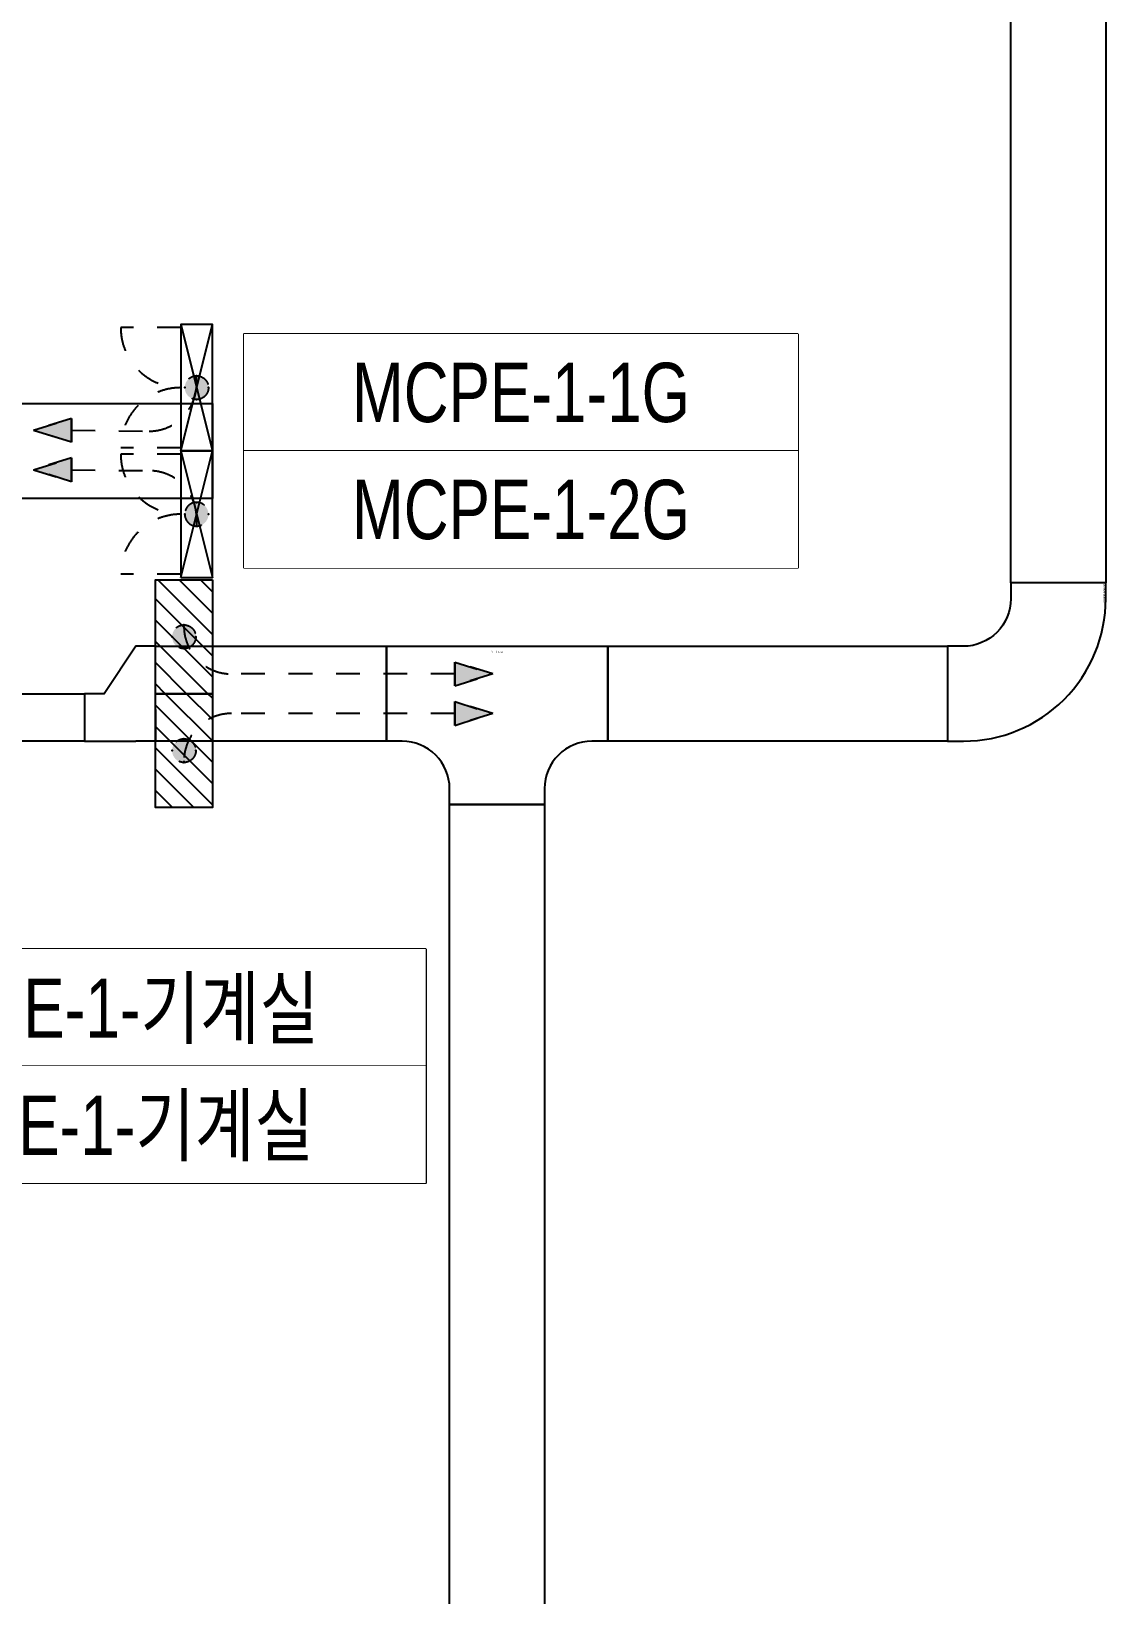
# Model space of a CAD drawing. Header units: millimetres. Extents: x -149088 to 500787, y -530175 to 1035835.
# Drawn here: x 323004 to 329800, y -339081 to -329197 of the extents above; entities that cross this region are included whole.
import ezdxf
from ezdxf.enums import TextEntityAlignment as Align
from ezdxf.xclip import XClip

# ---------------------------------------------------------------- set-up
doc = ezdxf.new("R2010")
doc.units = ezdxf.units.MM
doc.header["$LTSCALE"] = 150
doc.header["$XCLIPFRAME"] = 0
doc.linetypes.add('CONTINOUS', pattern=[0])
doc.linetypes.add('D1', pattern=[3, 1, -1, 1])
doc.layers.get('Defpoints').update_dxf_attribs({"color": 150})
for name, color, linetype in [('------01 Distribution Panel', 3, 'Continuous'), ('------01 Motor Control Panel or Center', 4, 'Continuous'), ('-----00 LV_CABLE', 2, 'Continuous'), ('-----26 Electrical Cable Tray', 200, 'Continuous'), ('-----26 Electrical Cable Tray_건물(일반)', 20, 'Continuous')]:
    doc.layers.add(name, color=color, linetype=linetype)
doc.styles.add('ELEC', font='')
doc.styles.get("Standard").update_dxf_attribs({"font": ''})
doc.styles.get('ELEC').set_extended_font_data('Dotum')
doc.styles.get('Standard').set_extended_font_data('Dotum')
doc.dimstyles.new('전기통신참고용-치수', dxfattribs={"dimscale": 15, "dimtxt": 2, "dimasz": 0, "dimexe": 0, "dimexo": 0, "dimgap": 0.4, "dimtad": 4, "dimdec": 0, "dimzin": 0, "dimdsep": 46, "dimtxsty": 'Standard', "dimblk": 'NONE', "dimcen": 0, "dimse1": 1, "dimse2": 1, "dimsd1": 1, "dimsd2": 1, "dimclrd": 8, "dimclre": 8, "dimclrt": 8, "dimadec": 0, "dimazin": 0, "dimtfac": 1, "dimtdec": 0, "dimtix": 1, "dimtmove": 2, "dimatfit": 0, "dimldrblk": 'NONE', "dimfxl": 2, "dimtolj": 1, "dimtzin": 0, "dimarcsym": 0})

# ---------------------------------------------------------------- blocks, each defined once
blk = doc.blocks.new('A02')
h = blk.add_hatch()
h.set_pattern_fill('ANSI31', color=256, scale=25, style=0)
h.set_pattern_definition([(45, (-2000, -19200), (-56.1266, 56.1266), [])])
h.paths.add_polyline_path([(-300, 300), (-300, 0), (300, 0), (300, 300)])
blk.add_lwpolyline([(300, 0), (-300, 0), (-300, 300), (300, 300)], close=True)
blk = doc.blocks.new('*U8')
at = {"color": 0}
blk.add_lwpolyline([(0, 0), (-100, 0, -0.414214), (-400, 300), (-400, 400), (-1000, 400), (-1000, 300, 0.414214), (-100, -600), (0, -600)], format="xyb", close=True, dxfattribs=at)
at = {"color": 0, "style": 'ELEC'}
blk.add_text('W:600(ELBOW 90)', height=10, dxfattribs=at).set_placement((-5, -590), align=Align.MIDDLE_RIGHT)
blk = doc.blocks.new('11')
at = {"linetype": 'D1'}
h = blk.add_hatch(color=256, dxfattribs=at)
edge = h.paths.add_edge_path()
edge.add_arc((0, 0), 75, 0, 360)
blk.add_circle((0, 0), 75, dxfattribs=at)
for p in [(-75, 0), (0, 75), (75, 0), (0, -75)]:
    blk.add_point(p, dxfattribs=at)
blk = doc.blocks.new('22')
at = {"linetype": 'D1'}
h = blk.add_hatch(color=0, dxfattribs=at)
h.dxf.hatch_style = 1
h.paths.add_polyline_path([(0, 0), (-240.6, 75), (-240.6, -75)])
at = {"color": 0, "linetype": 'D1'}
blk.add_lwpolyline([(-240.6, -75), (0, 0), (-240.6, 75)], close=True, dxfattribs=at)
blk = doc.blocks.new('MCP_EQUIPMENT-2')
for p, q in [((200, 400), (0, -400)), ((200, -400), (0, 400))]:
    blk.add_line(p, q)
at = {"color": 1, "linetype": 'D1'}
for p, q in [((200, 380), (580, 380)), ((200, -380), (580, -380))]:
    blk.add_line(p, q, dxfattribs=at)
blk.add_lwpolyline([(200, 400), (0, 400), (0, -400), (200, -400)], close=True)
for centre, start, end in [((200, 380), 270, 0), ((200, -380), 0, 90)]:
    blk.add_arc(centre, 380, start, end, dxfattribs=at)
blk = doc.blocks.new('*D30')
at = {"layer": 'Defpoints', "color": 0, "transparency": 16777216}
for p in [(-450, 600), (-450, 600), (-450, 0)]:
    blk.add_point(p, dxfattribs=at)
at = {"color": 8, "transparency": 16777216, "insert": (-429, 300), "char_height": 30, "attachment_point": 5, "rotation": 90, "style": 'ELEC'}
blk.add_mtext('\\A1;{\\C0;600}', dxfattribs=at)
blk = doc.blocks.new('_None')
blk = doc.blocks.new('*D31')
at = {"layer": 'Defpoints', "color": 0, "transparency": 16777216}
for p in [(0, 300), (0, 300), (0, 0)]:
    blk.add_point(p, dxfattribs=at)
at = {"color": 8, "transparency": 16777216, "insert": (-21, 150), "char_height": 30, "attachment_point": 5, "rotation": 90, "style": 'ELEC'}
blk.add_mtext('\\A1;{\\C0;300}', dxfattribs=at)
blk = doc.blocks.new('*U6')
at = {"color": 0}
blk.add_lwpolyline([(-400, 400), (-400, 300, 0.414214), (-100, 0), (0, 0), (0, -600), (-1400, -600), (-1400, 0), (-1300, 0, 0.414214), (-1000, 300), (-1000, 400)], format="xyb", close=True, dxfattribs=at)
at = {"color": 0, "style": 'ELEC'}
blk.add_text('W:600(TEE)', height=10, dxfattribs=at).set_placement((-700, -565), align=Align.MIDDLE)
blk = doc.blocks.new('*U29')
at = {"color": 0}
for points in [[(-450, 0), (-450, 600), (-325, 600), (-325, 600)], [(-325, 600), (-325, 600), (-125, 300), (-125, 300)], [(0, 300), (0, 0), (-125, 0), (-125, 0)], [(-125, 300), (-125, 300), (0, 300), (0, 0)], [(-450, 200), (-450, 0), (-325, 0), (-325, 0)], [(-125, 0), (-125, 0), (-325, 0), (-325, 0)]]:
    blk.add_lwpolyline(points, dxfattribs=at)
for base, p1, p2, override, picture, middle in [((-450, 600), (-450, 0), (-450, 600), {"dimtxsty": 'ELEC'}, '*D30', (-429, 300)), ((0, 300), (0, 0), (0, 300), {"dimtad": 1, "dimtxsty": 'ELEC'}, '*D31', (-21, 150))]:
    dim = blk.add_linear_dim(base=base, p1=p1, p2=p2, angle=90, text='{\\C0;<>}', dimstyle='전기통신참고용-치수', override=override, dxfattribs=at)
    dim.commit()
    dim.dimension.update_dxf_attribs({"geometry": picture, "text_midpoint": middle})
blk = doc.blocks.new('SSH-20260429.172412')
at = {"layer": '------01 Distribution Panel', "color": 1}
blk.add_lwpolyline([(132829.1, 52280.9), (132829.1, 51540.9), (129325.9, 51540.9), (129325.9, 52280.9)], close=True, dxfattribs=at)
at = {"layer": '------01 Motor Control Panel or Center', "linetype": 'CONTINOUS'}
blk.add_lwpolyline([(135182.9, 56169.6), (135182.9, 55429.6), (131679.8, 55429.6), (131679.8, 56169.6)], close=True, dxfattribs=at)
at = {"layer": '-----00 LV_CABLE', "linetype": 'D1', "elevation": 0}
for points in [[(130588, 55560.4), (131079.8, 55554.6, 0.414214), (131379.8, 55854.6), (131379.8, 55904.6)], [(130588, 55310.3), (131079.8, 55304.5, -0.414214), (131379.8, 55004.5), (131379.8, 54954.6)], [(131359, 55114.2, -0.051606), (131375.5, 55054.7)]]:
    blk.add_lwpolyline(points, format="xyb", dxfattribs=at)
at = {"layer": '-----00 LV_CABLE', "linetype": 'D1'}
for points in [[(133012, 54019.8), (131599.8, 54019.8, -0.414214), (131299.8, 54319.8), (131299.8, 54329.8)], [(133012, 53769.8), (131599.8, 53769.8, 0.414214), (131299.8, 53469.8), (131299.8, 53459.8)]]:
    blk.add_lwpolyline(points, format="xyb", dxfattribs=at)
at = {"layer": '-----26 Electrical Cable Tray', "elevation": 0}
blk.add_lwpolyline([(111930.2, 55729.6), (131479.8, 55729.6), (131479.8, 55129.6), (111930.2, 55129.6)], close=True, dxfattribs=at)
at = {"layer": '-----26 Electrical Cable Tray_건물(일반)', "elevation": 0}
blk.add_lwpolyline([(137129.8, 68430), (137129.8, 54594.8), (136529.8, 54594.8), (136529.8, 68430)], close=True, dxfattribs=at)
at = {"layer": '-----26 Electrical Cable Tray_건물(일반)'}
for points in [[(131119.8, 54194.8), (132579.8, 54194.8), (132579.8, 53594.8), (131119.8, 53594.8)], [(133979.8, 54194.8), (136129.8, 54194.8), (136129.8, 53594.8), (133979.8, 53594.8)], [(130669.8, 53594.8), (128189.8, 53594.8), (128189.8, 53894.8), (130669.8, 53894.8)], [(133579.8, 53194.8), (133579.8, 34930), (132979.8, 34930), (132979.8, 53194.8)]]:
    blk.add_lwpolyline(points, close=True, dxfattribs=at)
at = {"layer": '------01 Distribution Panel', "xscale": 1.2, "yscale": 1.2, "zscale": 1.2, "rotation": 89.99999999999999}
for p in [(131479.8, 54254.8), (131479.8, 53534.8)]:
    blk.add_blockref('A02', p, dxfattribs=at)
at = {"layer": '------01 Motor Control Panel or Center', "rotation": 180}
for p in [(131479.8, 55829.6), (131479.8, 55029.6)]:
    blk.add_blockref('MCP_EQUIPMENT-2', p, dxfattribs=at)
at = {"layer": '-----00 LV_CABLE', "linetype": 'D1'}
for name, p in [('11', (131379.8, 55829.6)), ('11', (131299.8, 54254.8)), ('22', (133252.6, 54019.8, 0)), ('22', (133252.6, 53769.8, 0)), ('11', (131299.8, 53534.8))]:
    blk.add_blockref(name, p, dxfattribs=at)
at = {"layer": '-----00 LV_CABLE', "linetype": 'D1', "rotation": 180}
for p in [(130347.4, 55560.4), (130347.4, 55310.4)]:
    blk.add_blockref('22', p, dxfattribs=at)
at = {"layer": '-----00 LV_CABLE', "linetype": 'D1', "xscale": -1}
for p in [(130347.4, 55560.3), (130347.4, 55310.3)]:
    blk.add_blockref('22', p, dxfattribs=at)
at = {"layer": '-----00 LV_CABLE', "linetype": 'D1', "xscale": -1, "rotation": 180}
for name, p in [('11', (131379.8, 55029.6)), ('22', (133252.6, 54019.8, 0)), ('22', (133252.6, 53769.8, 0))]:
    blk.add_blockref(name, p, dxfattribs=at)
at = {"layer": '-----26 Electrical Cable Tray_건물(일반)'}
for name, p, rotation in [('*U8', (136529.8, 54594.8), 90), ('*U6', (132579.8, 53594.8), 180)]:
    blk.add_blockref(name, p, dxfattribs=dict(at, rotation=rotation))
at = {"layer": '-----26 Electrical Cable Tray_건물(일반)', "xscale": -1}
blk.add_blockref('*U29', (130669.8, 53594.8), dxfattribs=at)
at = {"color": 1}
for points, layer in [([(129325.9, 52280.9), (132829.1, 52280.9), (132829.1, 51540.9), (129325.9, 51540.9)], '------01 Distribution Panel'), ([(131679.8, 56169.6), (135182.9, 56169.6), (135182.9, 55429.6), (131679.8, 55429.6)], '------01 Motor Control Panel or Center')]:
    blk.add_wipeout(points, dxfattribs=at).dxf.layer = layer
at = {"layer": '------01 Distribution Panel', "color": 1}
blk.add_lwpolyline([(132829.1, 51540.9), (132829.1, 50800.9), (129325.9, 50800.9), (129325.9, 51540.9)], close=True, dxfattribs=at)
at = {"layer": '------01 Motor Control Panel or Center', "linetype": 'CONTINOUS'}
blk.add_lwpolyline([(135182.9, 55429.6), (135182.9, 54689.6), (131679.8, 54689.6), (131679.8, 55429.6)], close=True, dxfattribs=at)
at = {"color": 1}
for points, layer in [([(129325.9, 51540.9), (132829.1, 51540.9), (132829.1, 50800.9), (129325.9, 50800.9)], '------01 Distribution Panel'), ([(131679.8, 55429.6), (135182.9, 55429.6), (135182.9, 54689.6), (131679.8, 54689.6)], '------01 Motor Control Panel or Center')]:
    blk.add_wipeout(points, dxfattribs=at).dxf.layer = layer
at = {"layer": '------01 Distribution Panel', "color": 1}
blk.add_lwpolyline([(132829.1, 52280.9), (132829.1, 51540.9), (129325.9, 51540.9), (129325.9, 52280.9)], close=True, dxfattribs=at)
at = {"layer": '------01 Motor Control Panel or Center', "linetype": 'CONTINOUS'}
blk.add_lwpolyline([(135182.9, 56169.6), (135182.9, 55429.6), (131679.8, 55429.6), (131679.8, 56169.6)], close=True, dxfattribs=at)
at = {"color": 1}
for points, layer in [([(129325.9, 52280.9), (132829.1, 52280.9), (132829.1, 51540.9), (129325.9, 51540.9)], '------01 Distribution Panel'), ([(131679.8, 56169.6), (135182.9, 56169.6), (135182.9, 55429.6), (131679.8, 55429.6)], '------01 Motor Control Panel or Center')]:
    blk.add_wipeout(points, dxfattribs=at).dxf.layer = layer
at = {"layer": '------01 Distribution Panel', "color": 1}
blk.add_lwpolyline([(132829.1, 51540.9), (132829.1, 50800.9), (129325.9, 50800.9), (129325.9, 51540.9)], close=True, dxfattribs=at)
at = {"layer": '------01 Motor Control Panel or Center', "linetype": 'CONTINOUS'}
blk.add_lwpolyline([(135182.9, 55429.6), (135182.9, 54689.6), (131679.8, 54689.6), (131679.8, 55429.6)], close=True, dxfattribs=at)
at = {"layer": '------01 Distribution Panel', "style": 'ELEC', "width": 0.8}
blk.add_text('RE-1-기계실', height=375, dxfattribs=at).set_placement((131077.5, 51910.9), align=Align.MIDDLE)
at = {"layer": '------01 Motor Control Panel or Center', "linetype": 'CONTINOUS', "style": 'ELEC', "width": 0.8}
blk.add_text('MCPE-1-1G', height=375, dxfattribs=at).set_placement((133431.3, 55799.6), align=Align.MIDDLE)
at = {"color": 1}
for points, layer in [([(129325.9, 51540.9), (132829.1, 51540.9), (132829.1, 50800.9), (129325.9, 50800.9)], '------01 Distribution Panel'), ([(131679.8, 55429.6), (135182.9, 55429.6), (135182.9, 54689.6), (131679.8, 54689.6)], '------01 Motor Control Panel or Center')]:
    blk.add_wipeout(points, dxfattribs=at).dxf.layer = layer
at = {"layer": '------01 Distribution Panel', "style": 'ELEC', "width": 0.8}
blk.add_text('LE-1-기계실', height=375, dxfattribs=at).set_placement((131077.5, 51170.9), align=Align.MIDDLE)
at = {"layer": '------01 Motor Control Panel or Center', "linetype": 'CONTINOUS', "style": 'ELEC', "width": 0.8}
blk.add_text('MCPE-1-2G', height=375, dxfattribs=at).set_placement((133431.3, 55059.6), align=Align.MIDDLE)
blk.add_text('MCPE-1-2G', height=375, dxfattribs=at).set_placement((133431.3, 55059.6), align=Align.MIDDLE)

msp = doc.modelspace()

# ---------------------------------------------------------------- block references
ref = msp.add_blockref('SSH-20260429.172412', (192670.2, -387280))
XClip(ref).set_block_clipping_path([(64279.7542057556, 38429.9941674445), (169279.7542057556, 112429.9941674445)])

doc.saveas('drawing.dxf')
